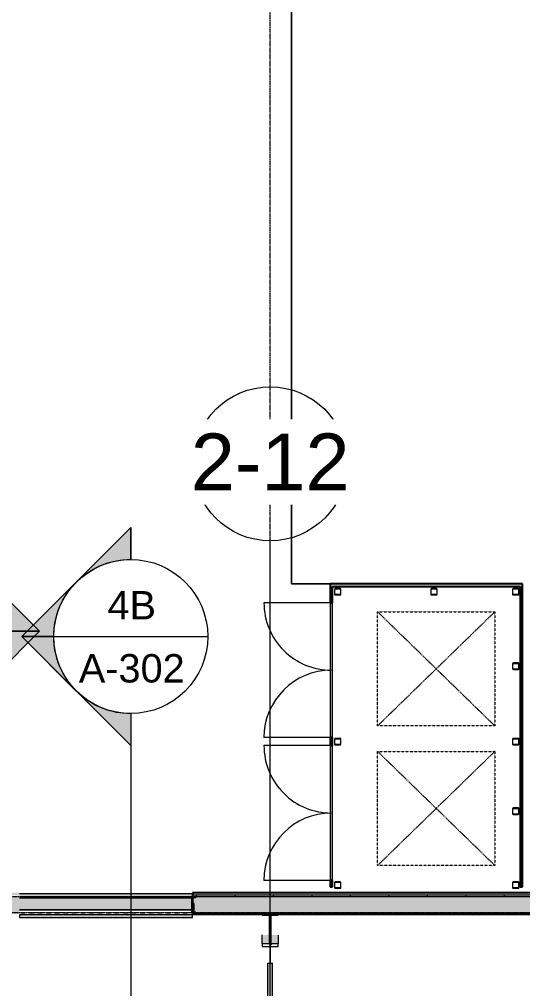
# Model space of a CAD drawing. Header units: inches. Extents: x 25369 to 33161, y -23509 to -20274.
# Drawn here: x 28859 to 29172, y -21181 to -20577 of the extents above; entities that cross this region are included whole.
import ezdxf

# ---------------------------------------------------------------- set-up
doc = ezdxf.new("R2010")
doc.units = ezdxf.units.IN
doc.header["$MEASUREMENT"] = 0
for name, pattern in [('Dash 1_16_', [0.125, 0.0625, -0.0625]), ('Grid Line 1_2_', [0.875, 0.5, -0.125, 0.125, -0.125]), ('Hidden 1_8_', [0.1875, 0.125, -0.0625])]:
    doc.linetypes.add(name, pattern=pattern)
for name, color, linetype, lineweight in [('A-DETL', 90, 'Continuous', 9), ('A-DETL-HDLN', 90, 'Hidden 1_8_', 9), ('A-DOOR', 31, 'Continuous', 9), ('A-FLOR', 192, 'Continuous', 9), ('A-FLOR-HRAL', 11, 'Continuous', 9), ('A-WALL', 113, 'Continuous', 9), ('A-WALL-PATT', 111, 'Continuous', 25), ('C-TOPO', 7, 'Continuous', 9), ('EOP-PR', 4, 'Continuous', 13), ('G-ANNO-SYMB', 111, 'Continuous', 9), ('L-SITE-WALL', 31, 'Continuous', 9), ('S-BEAM', 12, 'Continuous', 9), ('S-COLS', 52, 'Continuous', 9), ('S-GRID', 1, 'Continuous', 9), ('S-GRID-IDEN', 1, 'Continuous', 9)]:
    doc.layers.add(name, color=color, linetype=linetype, lineweight=lineweight)
doc.styles.add('Arial', font='arial.ttf', dxfattribs={"height": 35.407186})
doc.styles.add('Arial_1', font='arial.ttf', dxfattribs={"height": 17.703593})
pattern_1 = [(225, (29015.017, -22360.053), (19.00703, -19.00703), []), (225, (29015.017, -22388.853), (19.00703, -19.00703), [])]

# ---------------------------------------------------------------- blocks, each defined once
blk = doc.blocks.new('Struct_Xcel_Sports Complex_rvt-2-Overall Floor Plan')
at = {"layer": 'L-SITE-WALL', "lineweight": 5}
h = blk.add_hatch(color=254, dxfattribs=at)
h.paths.add_polyline_path([(25968.77, -21132.3), (25968.77, -21124.3), (25932.77, -21124.3), (25932.77, -21132.3), (25942.86, -21132.3)], flags=0)
h.paths.add_polyline_path([(23037.29, -21132.3), (23037.52, -21132.3), (23037.52, -21125.01), (23037.29, -21125.04), (23037.29, -21128.43)], flags=0)
h.paths.add_polyline_path([(23036.77, -21132.3), (23036.77, -21124.3), (22929.52, -21124.3), (22929.52, -21132.3), (22995.07, -21132.3)], flags=0)
h.paths.add_polyline_path([(22919.77, -21132.3), (22919.77, -21124.3), (22847.77, -21124.3), (22847.77, -21132.3), (22854.7, -21132.3)], flags=0)
at = {"layer": 'A-DETL', "linetype": 'Dash 1_16_'}
for p, q in [((22929.52, -21124.3), (23036.77, -21124.3)), ((22929.52, -21134.3), (23036.77, -21134.3))]:
    blk.add_line(p, q, dxfattribs=at)
at = {"layer": 'A-FLOR', "color": 7}
for p, q in [((22929.52, -21132.3), (23036.77, -21132.3)), ((23037.29, -21132.3), (23037.52, -21132.3))]:
    blk.add_line(p, q, dxfattribs=at)
at = {"layer": 'L-SITE-WALL', "color": 7}
for p, q in [((22929.52, -21124.3), (23036.77, -21124.3)), ((23036.77, -21132.3), (22929.52, -21132.3)), ((23037.52, -21132.3), (23037.29, -21132.3))]:
    blk.add_line(p, q, dxfattribs=at)
blk = doc.blocks.new('overhead door - one-983186-Overall Floor Plan')
at = {"layer": 'A-DOOR'}
blk.add_hatch(color=256, dxfattribs=at).paths.add_polyline_path([(-54, -8.75), (54, -8.75), (54, -7), (-54, -7)], flags=0)
for p, q in [((54, -7), (-54, -7)), ((-54, -7), (-54, -8.75)), ((-54, -8.75), (54, -8.75)), ((54, -8.75), (54, -7))]:
    blk.add_line(p, q, dxfattribs=at)
blk = doc.blocks.new('Top Rail Type - Top Rail_Internal_-939601-Overall Floor Plan')
at = {"layer": 'A-FLOR-HRAL'}
blk.add_hatch(color=256, dxfattribs=at).paths.add_polyline_path([(23087.41, -21256.58), (23087.41, -21165.6), (23084.37, -21165.6), (23084.37, -21254.61)], flags=0)
for p, q in [((23084.37, -21165.6), (23087.41, -21165.6)), ((23084.37, -21254.61), (23084.37, -21165.6)), ((23087.41, -21256.58), (23087.41, -21165.6))]:
    blk.add_line(p, q, dxfattribs=at)
blk = doc.blocks.new('dumpster door - one-1001559-Overall Floor Plan')
at = {"layer": 'A-DOOR'}
blk.add_hatch(color=256, dxfattribs=at).paths.add_polyline_path([(42, 0.5), (-42, 0.5), (-42, -0.5), (42, -0.5)], flags=0)
for p, q in [((-42, 0.5), (42, 0.5)), ((-42, 0), (-42, -42)), ((42, 0), (42, -42)), ((42, -0.5), (-42, -0.5))]:
    blk.add_line(p, q, dxfattribs=at)
for centre, start, end in [((-42, 0), 270, 0), ((42, 0), 180, 270)]:
    blk.add_arc(centre, 42, start, end, dxfattribs=at)
blk = doc.blocks.new('HSS-Hollow Structural Section-Column - HSS4X4X1_4-1001889-Overall Floor Plan')
at = {"layer": 'S-COLS'}
h = blk.add_hatch(dxfattribs=at)
h.set_pattern_fill('FP_20', color=256, style=0, pattern_type=2)
h.set_pattern_definition([(225, (29057.112, -21116.928), (19.00703, -19.00703), []), (225, (29057.112, -21145.728), (19.00703, -19.00703), [])])
h.paths.add_polyline_path([(-1.53, 2), (-1.86, 1.86), (-2, 1.53), (-2, -1.53), (-1.86, -1.86), (-1.53, -2), (1.53, -2), (1.86, -1.86), (2, -1.53), (2, 1.53), (1.86, 1.86), (1.53, 2)], flags=0)
h.paths.add_polyline_path([(-1.53, 1.77), (1.7, 1.7), (1.77, 1.53), (1.7, -1.7), (1.53, -1.77), (-1.7, -1.7), (-1.77, -1.53), (-1.7, 1.7)], flags=0)
at = {"layer": 'S-COLS', "lineweight": 15}
for p, q in [((-2, 1.53), (-2, -1.53)), ((-1.77, -1.53), (-1.77, 1.53)), ((1.53, 2), (-1.53, 2)), ((-1.53, 1.77), (1.53, 1.77)), ((1.77, 1.53), (1.77, -1.53)), ((2, -1.53), (2, 1.53)), ((1.53, -1.77), (-1.53, -1.77)), ((-1.53, -2), (1.53, -2))]:
    blk.add_line(p, q, dxfattribs=at)
for centre, radius, start, end in [((-1.53, 1.53), 0.466, 90, 180), ((-1.53, 1.53), 0.233, 90, 180), ((1.53, 1.53), 0.466, 360, 90), ((1.53, 1.53), 0.233, 0, 90), ((-1.53, -1.53), 0.466, 180, 270), ((-1.53, -1.53), 0.233, 180, 270), ((1.53, -1.53), 0.233, 270, 360), ((1.53, -1.53), 0.466, 270, 360)]:
    blk.add_arc(centre, radius, start, end, dxfattribs=at)
blk = doc.blocks.new('HSS-Hollow Structural Section-Column - HSS4X4X1_4-V19-Overall Floor Plan')
at = {"layer": 'S-COLS', "lineweight": 15}
for p, q in [((-2, 1.534), (-2, -1.534)), ((-1.767, -1.534), (-1.767, 1.534)), ((1.534, 2), (-1.534, 2)), ((-1.534, 1.767), (1.534, 1.767)), ((1.767, 1.534), (1.767, -1.534)), ((2, -1.534), (2, 1.534)), ((1.534, -1.767), (-1.534, -1.767)), ((-1.534, -2), (1.534, -2))]:
    blk.add_line(p, q, dxfattribs=at)
for centre, radius, start, end in [((-1.534, 1.534), 0.466, 90, 180), ((-1.534, 1.534), 0.233, 90, 180), ((1.534, 1.534), 0.466, 360, 90), ((1.534, 1.534), 0.233, 0, 90), ((-1.534, -1.534), 0.466, 180, 270), ((-1.534, -1.534), 0.233, 180, 270), ((1.534, -1.534), 0.233, 270, 360), ((1.534, -1.534), 0.466, 270, 360)]:
    blk.add_arc(centre, radius, start, end, dxfattribs=at)
blk = doc.blocks.new('HSS-Hollow Structural Section-Column - HSS4X4X1_4-V20-Overall Floor Plan')
at = {"layer": 'S-COLS', "lineweight": 15}
for p, q in [((-2, 1.534), (-2, -1.534)), ((-1.767, -1.534), (-1.767, 1.534)), ((1.534, 2), (-1.534, 2)), ((-1.534, 1.767), (1.534, 1.767)), ((1.767, 1.534), (1.767, -1.534)), ((2, -1.534), (2, 1.534)), ((1.534, -1.767), (-1.534, -1.767)), ((-1.534, -2), (1.534, -2))]:
    blk.add_line(p, q, dxfattribs=at)
for centre, radius, start, end in [((-1.534, 1.534), 0.466, 90, 180), ((-1.534, 1.534), 0.233, 90, 180), ((1.534, 1.534), 0.466, 360, 90), ((1.534, 1.534), 0.233, 0, 90), ((-1.534, -1.534), 0.466, 180, 270), ((-1.534, -1.534), 0.233, 180, 270), ((1.534, -1.534), 0.233, 270, 360), ((1.534, -1.534), 0.466, 270, 360)]:
    blk.add_arc(centre, radius, start, end, dxfattribs=at)
blk = doc.blocks.new('HSS-Hollow Structural Section-Column - HSS4X4X1_4-V21-Overall Floor Plan')
at = {"layer": 'S-COLS', "lineweight": 15}
for p, q in [((-2, 1.534), (-2, -1.534)), ((-1.767, -1.534), (-1.767, 1.534)), ((1.534, 2), (-1.534, 2)), ((-1.534, 1.767), (1.534, 1.767)), ((1.767, 1.534), (1.767, -1.534)), ((2, -1.534), (2, 1.534)), ((1.534, -1.767), (-1.534, -1.767)), ((-1.534, -2), (1.534, -2))]:
    blk.add_line(p, q, dxfattribs=at)
for centre, radius, start, end in [((-1.534, 1.534), 0.466, 90, 180), ((-1.534, 1.534), 0.233, 90, 180), ((1.534, 1.534), 0.466, 360, 90), ((1.534, 1.534), 0.233, 0, 90), ((-1.534, -1.534), 0.466, 180, 270), ((-1.534, -1.534), 0.233, 180, 270), ((1.534, -1.534), 0.233, 270, 360), ((1.534, -1.534), 0.466, 270, 360)]:
    blk.add_arc(centre, radius, start, end, dxfattribs=at)
blk = doc.blocks.new('HSS-Hollow Structural Section-Column - HSS4X4X1_4-V22-Overall Floor Plan')
at = {"layer": 'S-COLS', "lineweight": 15}
for p, q in [((-2, 1.534), (-2, -1.534)), ((-1.767, -1.534), (-1.767, 1.534)), ((1.534, 2), (-1.534, 2)), ((-1.534, 1.767), (1.534, 1.767)), ((1.767, 1.534), (1.767, -1.534)), ((2, -1.534), (2, 1.534)), ((1.534, -1.767), (-1.534, -1.767)), ((-1.534, -2), (1.534, -2))]:
    blk.add_line(p, q, dxfattribs=at)
for centre, radius, start, end in [((-1.534, 1.534), 0.466, 90, 180), ((-1.534, 1.534), 0.233, 90, 180), ((1.534, 1.534), 0.466, 360, 90), ((1.534, 1.534), 0.233, 0, 90), ((-1.534, -1.534), 0.466, 180, 270), ((-1.534, -1.534), 0.233, 180, 270), ((1.534, -1.534), 0.233, 270, 360), ((1.534, -1.534), 0.466, 270, 360)]:
    blk.add_arc(centre, radius, start, end, dxfattribs=at)
blk = doc.blocks.new('HSS-Hollow Structural Section-Column - HSS4X4X1_4-V23-Overall Floor Plan')
at = {"layer": 'S-COLS'}
h = blk.add_hatch(dxfattribs=at)
h.set_pattern_fill('FP_21', color=256, style=0, pattern_type=2)
h.set_pattern_definition([(225, (29168.112, -20934.178), (19.00703, -19.00703), []), (225, (29168.112, -20962.978), (19.00703, -19.00703), [])])
h.paths.add_polyline_path([(1.53, 2), (-1.53, 2), (-1.86, 1.86), (-2, 1.53), (-2, -1.53), (-1.86, -1.86), (-1.53, -2), (1.53, -2), (1.86, -1.86), (2, -1.53), (2, 1.53), (1.86, 1.86)], flags=0)
h.paths.add_polyline_path([(1.53, 1.77), (1.7, 1.7), (1.77, 1.53), (1.7, -1.7), (1.53, -1.77), (-1.7, -1.7), (-1.77, -1.53), (-1.7, 1.7), (-1.53, 1.77)], flags=0)
at = {"layer": 'S-COLS', "lineweight": 15}
for p, q in [((-2, 1.53), (-2, -1.53)), ((-1.77, -1.53), (-1.77, 1.53)), ((1.53, 2), (-1.53, 2)), ((-1.53, 1.77), (1.53, 1.77)), ((1.77, 1.53), (1.77, -1.53)), ((2, -1.53), (2, 1.53)), ((1.53, -1.77), (-1.53, -1.77)), ((-1.53, -2), (1.53, -2))]:
    blk.add_line(p, q, dxfattribs=at)
for centre, radius, start, end in [((-1.53, 1.53), 0.466, 90, 180), ((-1.53, 1.53), 0.233, 90, 180), ((1.53, 1.53), 0.466, 360, 90), ((1.53, 1.53), 0.233, 0, 90), ((-1.53, -1.53), 0.466, 180, 270), ((-1.53, -1.53), 0.233, 180, 270), ((1.53, -1.53), 0.233, 270, 360), ((1.53, -1.53), 0.466, 270, 360)]:
    blk.add_arc(centre, radius, start, end, dxfattribs=at)
blk = doc.blocks.new('HSS-Hollow Structural Section-Column - HSS4X4X1_4-V24-Overall Floor Plan')
at = {"layer": 'S-COLS', "lineweight": 15}
for p, q in [((-2, 1.534), (-2, -1.534)), ((-1.767, -1.534), (-1.767, 1.534)), ((1.534, 2), (-1.534, 2)), ((-1.534, 1.767), (1.534, 1.767)), ((1.767, 1.534), (1.767, -1.534)), ((2, -1.534), (2, 1.534)), ((1.534, -1.767), (-1.534, -1.767)), ((-1.534, -2), (1.534, -2))]:
    blk.add_line(p, q, dxfattribs=at)
for centre, radius, start, end in [((-1.534, 1.534), 0.466, 90, 180), ((-1.534, 1.534), 0.233, 90, 180), ((1.534, 1.534), 0.466, 360, 90), ((1.534, 1.534), 0.233, 0, 90), ((-1.534, -1.534), 0.466, 180, 270), ((-1.534, -1.534), 0.233, 180, 270), ((1.534, -1.534), 0.233, 270, 360), ((1.534, -1.534), 0.466, 270, 360)]:
    blk.add_arc(centre, radius, start, end, dxfattribs=at)
blk = doc.blocks.new('HSS-Hollow Structural Section-Column - HSS4X4X1_4-V25-Overall Floor Plan')
at = {"layer": 'S-COLS'}
h = blk.add_hatch(dxfattribs=at)
h.set_pattern_fill('FP_22', color=256, style=0, pattern_type=2)
h.set_pattern_definition([(225, (29168.112, -20980.553), (19.00703, -19.00703), []), (225, (29168.112, -21009.353), (19.00703, -19.00703), [])])
h.paths.add_polyline_path([(-1.53, 2), (-1.86, 1.86), (-2, 1.53), (-2, -1.53), (-1.86, -1.86), (-1.53, -2), (1.53, -2), (1.86, -1.86), (2, -1.53), (2, 1.53), (1.86, 1.86), (1.53, 2)], flags=0)
h.paths.add_polyline_path([(1.53, 1.77), (1.7, 1.7), (1.77, 1.53), (1.7, -1.7), (1.53, -1.77), (-1.7, -1.7), (-1.77, -1.53), (-1.7, 1.7), (-1.53, 1.77)], flags=0)
at = {"layer": 'S-COLS', "lineweight": 15}
for p, q in [((-2, 1.53), (-2, -1.53)), ((-1.77, -1.53), (-1.77, 1.53)), ((1.53, 2), (-1.53, 2)), ((-1.53, 1.77), (1.53, 1.77)), ((1.77, 1.53), (1.77, -1.53)), ((2, -1.53), (2, 1.53)), ((1.53, -1.77), (-1.53, -1.77)), ((-1.53, -2), (1.53, -2))]:
    blk.add_line(p, q, dxfattribs=at)
for centre, radius, start, end in [((-1.53, 1.53), 0.466, 90, 180), ((-1.53, 1.53), 0.233, 90, 180), ((1.53, 1.53), 0.466, 360, 90), ((1.53, 1.53), 0.233, 0, 90), ((-1.53, -1.53), 0.466, 180, 270), ((-1.53, -1.53), 0.233, 180, 270), ((1.53, -1.53), 0.233, 270, 360), ((1.53, -1.53), 0.466, 270, 360)]:
    blk.add_arc(centre, radius, start, end, dxfattribs=at)
blk = doc.blocks.new('HSS-Hollow Structural Section-Column - HSS4X4X1_4-V26-Overall Floor Plan')
at = {"layer": 'S-COLS', "lineweight": 15}
for p, q in [((-2, 1.534), (-2, -1.534)), ((-1.767, -1.534), (-1.767, 1.534)), ((1.534, 2), (-1.534, 2)), ((-1.534, 1.767), (1.534, 1.767)), ((1.767, 1.534), (1.767, -1.534)), ((2, -1.534), (2, 1.534)), ((1.534, -1.767), (-1.534, -1.767)), ((-1.534, -2), (1.534, -2))]:
    blk.add_line(p, q, dxfattribs=at)
for centre, radius, start, end in [((-1.534, 1.534), 0.466, 90, 180), ((-1.534, 1.534), 0.233, 90, 180), ((1.534, 1.534), 0.466, 360, 90), ((1.534, 1.534), 0.233, 0, 90), ((-1.534, -1.534), 0.466, 180, 270), ((-1.534, -1.534), 0.233, 180, 270), ((1.534, -1.534), 0.233, 270, 360), ((1.534, -1.534), 0.466, 270, 360)]:
    blk.add_arc(centre, radius, start, end, dxfattribs=at)
blk = doc.blocks.new('columns and girder2 - one-V35-Overall Floor Plan')
at = {"layer": 'S-BEAM'}
h = blk.add_hatch(dxfattribs=at)
h.set_pattern_fill('FP_32', color=256, style=0, pattern_type=2)
h.set_pattern_definition(pattern_1)
h.paths.add_polyline_path([(-5, -0.5), (-5, -2), (5, -2), (5, -0.5)], flags=0)
h.paths.add_polyline_path([(-5, -17.03), (-5, -18.55), (5, -18.55), (5, -17.03)], flags=0)
h.paths.add_polyline_path([(5, -1204.89), (-5, -1204.89), (-5, -1206.4), (5, -1206.4)], flags=0)
h.paths.add_polyline_path([(5, -1224.25), (-5, -1224.25), (-5, -1225), (5, -1225)], flags=0)
h = blk.add_hatch(dxfattribs=at)
h.set_pattern_fill('FP_32', color=256, style=0, pattern_type=2)
h.set_pattern_definition(pattern_1)
h.paths.add_polyline_path([(0.62, -2), (-0.63, -2), (-0.63, -17.03), (0.62, -17.03)], flags=0)
h.paths.add_polyline_path([(-0.63, -1206.4), (-0.63, -1224.25), (0.62, -1224.25), (0.62, -1206.4)], flags=0)
h = blk.add_hatch(color=256, dxfattribs=at)
h.paths.add_polyline_path([(5, -1206.4), (0.62, -1206.4), (0.62, -1212.01), (5, -1212.01), (5, -1211.89)], flags=0)
h.paths.add_polyline_path([(-5, -1206.4), (-5, -1211.89), (-0.63, -1211.89), (-0.63, -1206.4)], flags=0)
at = {"layer": 'S-BEAM', "lineweight": 15}
for p, q in [((5, -1204.89), (-5, -1204.89)), ((-5, -1204.89), (-5, -1206.4)), ((-5, -1206.4), (5, -1206.4)), ((0.62, -1206.4), (-0.63, -1206.4)), ((-0.63, -1206.4), (-0.63, -1224.25)), ((0.62, -1224.25), (0.62, -1206.4)), ((5, -1206.4), (5, -1204.89)), ((5, -1224.25), (-5, -1224.25)), ((-5, -1224.25), (-5, -1225)), ((-0.63, -1224.25), (0.62, -1224.25)), ((5, -1225), (5, -1224.25))]:
    blk.add_line(p, q, dxfattribs=at)
at = {"layer": 'S-BEAM'}
for p, q in [((-5, -1211.89), (-5, -1206.4)), ((5, -1206.4), (5, -1212.01))]:
    blk.add_line(p, q, dxfattribs=at)
blk = doc.blocks.new('Section - Section Head - Filled-1526-Overall Floor Plan')
at = {"layer": 'G-ANNO-SYMB'}
h = blk.add_hatch(color=256, dxfattribs=at)
edge = h.paths.add_edge_path(flags=0)
edge.add_line((-0.4268, 0.1768), (-0.25, 0.3536))
edge.add_line((-0.25, 0.3536), (-0.25, 0.25))
edge.add_arc((-0.25, 0), 0.25, 90, 135)
h = blk.add_hatch(color=256, dxfattribs=at)
edge = h.paths.add_edge_path(flags=0)
edge.add_arc((-0.25, 0), 0.25, 45, 90)
edge.add_line((-0.25, 0.25), (-0.25, 0.3536))
edge.add_line((-0.25, 0.3536), (-0.0732, 0.1768))
h = blk.add_hatch(color=256, dxfattribs=at)
edge = h.paths.add_edge_path(flags=0)
edge.add_arc((-0.25, 0), 0.2503, 137.9216, 180)
edge.add_line((-0.5003, 0), (-0.6036, 0))
edge.add_line((-0.6036, 0), (-0.4358, 0.1678))
h = blk.add_hatch(color=256, dxfattribs=at)
edge = h.paths.add_edge_path(flags=0)
edge.add_line((-0.0642, 0.1678), (0.1036, 0))
edge.add_line((0.1036, 0), (0.0003, 0))
edge.add_arc((-0.25, 0), 0.2503, 0, 42.0784)
for p, q in [((-0.25, 0.3536), (-0.6036, 0)), ((-0.25, 0.3536), (-0.4268, 0.1768)), ((-0.25, 0.3536), (0.1036, 0)), ((-0.25, 0.25), (-0.25, 0.3536)), ((-0.0732, 0.1768), (-0.25, 0.3536)), ((-0.25, 0.3536), (-0.25, 0.25)), ((-0.4358, 0.1678), (-0.6036, 0)), ((0.1036, 0), (-0.0642, 0.1678)), ((-0.6036, 0), (-0.5003, 0)), ((0.0003, 0), (0.1036, 0)), ((-0.5, 0), (-0.6036, 0)), ((0, 0), (0.1036, 0))]:
    blk.add_line(p, q, dxfattribs=at)
for radius, start, end in [(0.25, 360, 180), (0.25, 90, 135), (0.25, 45, 90), (0.2503, 137.9216, 180), (0.2503, 0, 42.0784), (0.25, 180, 360)]:
    blk.add_arc((-0.25, 0), radius, start, end, dxfattribs=at)
blk = doc.blocks.new('Grid - Grid Head - Circle-14747-Overall Floor Plan')
at = {"layer": 'S-GRID-IDEN'}
blk.add_circle((0, 0), 0.25, dxfattribs=at)

msp = doc.modelspace()

# ---------------------------------------------------------------- hatches: boundary and pattern name
at = {"layer": 'A-WALL'}
for points in [[(29172.36, -20930.8), (29172.36, -20929.3), (29052.36, -20929.3), (29052.36, -20930.8), (29170.86, -20930.8)], [(29170.86, -21118.05), (29172.36, -21118.05), (29172.36, -20930.8), (29170.86, -20930.8), (29170.86, -21097.31)]]:
    msp.add_hatch(color=256, dxfattribs=at).paths.add_polyline_path(points, flags=0)
h = msp.add_hatch(color=256, dxfattribs=at)
h.paths.add_polyline_path([(29053.86, -21118.05), (29053.86, -21114.05), (29052.36, -21114.05), (29052.36, -21118.05)], flags=0)
h.paths.add_polyline_path([(29052.36, -21030.05), (29053.86, -21030.05), (29053.86, -21025.05), (29052.36, -21025.05)], flags=0)
h.paths.add_polyline_path([(29053.86, -20941.05), (29053.86, -20930.8), (29052.36, -20930.8), (29052.36, -20941.05)], flags=0)
h = msp.add_hatch(color=256, dxfattribs=at)
h.paths.add_polyline_path([(29626.05, -21123.3), (31861.89, -21123.3), (31861.89, -21121.8), (28966.64, -21121.8), (28966.64, -21123.3), (29555.87, -21123.3)], flags=0)
h.paths.add_polyline_path([(28776.89, -21123.3), (28776.89, -21121.8), (28709.77, -21121.8), (28709.77, -21123.3), (28713.64, -21123.3)], flags=0)
h.paths.add_polyline_path([(31910.14, -21123.3), (31910.14, -21121.8), (31897.89, -21121.8), (31897.89, -21123.3), (31907.08, -21123.3)], flags=0)
h.paths.add_polyline_path([(28858.64, -21123.3), (28858.64, -21121.8), (28848.89, -21121.8), (28848.89, -21123.3)], flags=0)
at = {"layer": 'A-WALL', "lineweight": 5}
h = msp.add_hatch(color=256, dxfattribs=at)
h.paths.add_polyline_path([(28776.89, -21135.05), (28776.89, -21128.43), (28776.14, -21128.43), (28776.14, -21134.3), (28720.52, -21134.3), (28720.52, -21135.05), (28721.27, -21135.05)], flags=0)
h.paths.add_polyline_path([(31910.14, -21135.05), (31910.14, -21124.3), (31909.39, -21124.3), (31909.39, -21134.3), (31898.64, -21134.3), (31898.64, -21128.43), (31897.89, -21128.43), (31897.89, -21135.05), (31907.08, -21135.05)], flags=0)
h.paths.add_polyline_path([(28848.89, -21135.05), (28858.64, -21135.05), (28858.64, -21128.43), (28857.89, -21128.43), (28857.89, -21134.3), (28849.64, -21134.3), (28849.64, -21128.43), (28848.89, -21128.43)], flags=0)
h.paths.add_polyline_path([(28966.64, -21135.05), (31861.89, -21135.05), (31861.89, -21128.43), (31861.14, -21128.43), (31861.14, -21134.3), (28967.39, -21134.3), (28967.39, -21128.43), (28966.64, -21128.43)], flags=0)
at = {"layer": 'A-WALL-PATT', "lineweight": 9}
h = msp.add_hatch(dxfattribs=at)
h.set_pattern_fill('FP_18', color=256, style=0, pattern_type=2)
h.set_pattern_definition([(0, (5929.126, 0), (0, 24), []), (90, (5929.126, 0), (-24, 1e-15), [])])
h.paths.add_polyline_path([(31910.14, -21124.3), (31910.14, -21123.3), (31897.89, -21123.3), (31897.89, -21124.3), (31909.39, -21124.3)], flags=0)
h.paths.add_polyline_path([(28709.77, -21124.3), (28776.89, -21124.3), (28776.89, -21123.3), (28709.77, -21123.3)], flags=0)
h.paths.add_polyline_path([(31731.62, -21124.3), (31861.89, -21124.3), (31861.89, -21123.3), (28966.64, -21123.3), (28966.64, -21124.3), (31170.13, -21124.3)], flags=0)
h.paths.add_polyline_path([(28858.64, -21124.3), (28858.64, -21123.3), (28848.89, -21123.3), (28848.89, -21124.3)], flags=0)
h = msp.add_hatch(dxfattribs=at)
h.set_pattern_fill('FP_16', color=256, style=0, pattern_type=2)
h.set_pattern_definition([(161.57, (5930.086, 0.96), (-7.6802237, -0.0009796), [0, -54.643, 6.067, 0]), (18.43, (5928.166, 0.96), (-7.6802237, 0.0009796), [0, -54.643, 6.067, 0]), (108.43, (5930.086, 0.96), (3.8382953, -19.20136532), [18.211, -42.499]), (71.57, (5928.166, 0.96), (3.8382953, 19.20136532), [18.211, -42.499])])
h.paths.add_polyline_path([(28710.52, -21134.3), (28776.14, -21134.3), (28776.14, -21128.43), (28776.89, -21128.43), (28776.89, -21124.3), (28710.52, -21124.3)], flags=0)
h.paths.add_polyline_path([(29345.31, -21134.3), (31861.14, -21134.3), (31861.14, -21128.43), (31861.89, -21128.43), (31861.89, -21124.3), (28966.64, -21124.3), (28966.64, -21128.43), (28967.39, -21128.43), (28967.39, -21134.3), (29275.12, -21134.3)], flags=0)
h.paths.add_polyline_path([(31909.39, -21134.3), (31909.39, -21124.3), (31897.89, -21124.3), (31897.89, -21128.43), (31898.64, -21128.43), (31898.64, -21134.3), (31907.08, -21134.3)], flags=0)
h.paths.add_polyline_path([(28849.64, -21134.3), (28857.89, -21134.3), (28857.89, -21128.43), (28858.64, -21128.43), (28858.64, -21124.3), (28848.89, -21124.3), (28848.89, -21128.43), (28849.64, -21128.43)], flags=0)
at = {"layer": 'L-SITE-WALL', "lineweight": 5}
h = msp.add_hatch(color=256, dxfattribs=at)
h.paths.add_polyline_path([(31871.99, -21124.3), (31897.89, -21124.3), (31897.89, -21122.3), (31861.89, -21122.3), (31861.89, -21124.3)], flags=0)
h.paths.add_polyline_path([(28966.64, -21124.3), (28966.64, -21122.3), (28858.64, -21122.39), (28858.64, -21124.3), (28966.42, -21124.3)], flags=0)
h.paths.add_polyline_path([(28848.89, -21124.3), (28848.89, -21122.3), (28776.89, -21122.34), (28776.89, -21124.3), (28783.83, -21124.3)], flags=0)
at = {"layer": 'S-COLS'}
h = msp.add_hatch(dxfattribs=at)
h.set_pattern_fill('FP_13', color=256, style=0, pattern_type=2)
h.set_pattern_definition([(45, (5929.126, 0), (-19.00703, 19.00703), []), (45, (5929.126, 28.8), (-19.00703, 19.00703), [])])
h.paths.add_polyline_path([(28965.89, -21134.3), (28968.78, -21134.3), (28968.65, -21133.99), (28968.35, -21133.87), (28966.42, -21133.56), (28966.42, -21125.04), (28968.65, -21124.61), (28968.78, -21124.3), (28965.89, -21124.3)], flags=0)

# ---------------------------------------------------------------- linework, layer by layer
at = {"layer": 'A-DETL-HDLN'}
for p, q in [((29081.99, -20946.71), (29154.99, -20946.71)), ((29081.99, -21017.71), (29081.99, -20946.71)), ((29081.99, -20946.71), (29154.99, -21017.71)), ((29154.99, -20946.71), (29081.99, -21017.71)), ((29154.99, -20946.71), (29154.99, -21017.71)), ((29154.99, -21017.71), (29081.99, -21017.71)), ((29081.99, -21033.71), (29154.99, -21033.71)), ((29081.99, -21104.71), (29081.99, -21033.71)), ((29081.99, -21033.71), (29154.99, -21104.71)), ((29154.99, -21033.71), (29081.99, -21104.71)), ((29154.99, -21033.71), (29154.99, -21104.71)), ((29154.99, -21104.71), (29081.99, -21104.71))]:
    msp.add_line(p, q, dxfattribs=at)
at = {"layer": 'A-FLOR'}
msp.add_line((29015.02, -21155.16), (29015.02, -21165.6), dxfattribs=at)
at = {"layer": 'A-WALL', "lineweight": 25}
for p, q in [((29172.36, -20929.3), (29052.36, -20929.3)), ((29052.36, -20929.3), (29052.36, -20941.05)), ((29053.86, -20930.8), (29170.86, -20930.8)), ((29053.86, -20941.05), (29053.86, -20930.8)), ((29170.86, -20930.8), (29170.86, -21118.05)), ((29172.36, -21118.05), (29172.36, -20929.3)), ((29052.36, -20941.05), (29053.86, -20941.05)), ((29053.86, -21025.05), (29052.36, -21025.05)), ((29052.36, -21025.05), (29052.36, -21030.05)), ((29053.86, -21030.05), (29053.86, -21025.05)), ((29052.36, -21030.05), (29053.86, -21030.05)), ((29053.86, -21114.05), (29052.36, -21114.05)), ((29052.36, -21114.05), (29052.36, -21118.05)), ((29053.86, -21118.05), (29053.86, -21114.05)), ((31861.89, -21121.8), (28966.64, -21121.8)), ((28966.64, -21121.8), (28966.64, -21135.05)), ((29052.36, -21118.05), (29053.86, -21118.05)), ((29170.86, -21118.05), (29172.36, -21118.05)), ((28966.64, -21135.05), (31861.89, -21135.05))]:
    msp.add_line(p, q, dxfattribs=at)
at = {"layer": 'A-WALL'}
for p, q in [((31861.89, -21123.3), (28966.64, -21123.3)), ((31861.89, -21124.3), (28966.64, -21124.3)), ((28967.39, -21128.43), (28966.64, -21128.43)), ((28967.39, -21128.43), (28967.39, -21134.3)), ((28967.39, -21134.3), (31861.14, -21134.3))]:
    msp.add_line(p, q, dxfattribs=at)
at = {"layer": 'C-TOPO'}
for p, q in [((29028.36, -20555.04), (29028.36, -20774.58)), ((29028.36, -20774.58), (29028.36, -20555.04)), ((29028.36, -20774.58), (29028.36, -20929.3)), ((29028.36, -20929.3), (29028.36, -20774.58)), ((29028.36, -20929.3), (29052.36, -20929.3)), ((29052.36, -20929.3), (29028.36, -20929.3)), ((28965.89, -21124.95), (28858.64, -21124.95)), ((28858.64, -21124.95), (28965.89, -21124.95))]:
    msp.add_line(p, q, dxfattribs=at)
at = {"layer": 'EOP-PR'}
for p, q in [((29028.36, -20555.04), (29028.36, -20929.3)), ((29028.36, -20929.3), (29052.36, -20929.3))]:
    msp.add_line(p, q, dxfattribs=at)
at = {"layer": 'G-ANNO-SYMB'}
for p, q in [((28880.09, -20962.08), (28976.09, -20962.08)), ((28928.09, -21010.08), (28928.09, -22915.85))]:
    msp.add_line(p, q, dxfattribs=at)
at = {"layer": 'L-SITE-WALL'}
for p, q in [((28858.64, -21122.3), (28966.64, -21122.3)), ((28965.89, -21124.3), (28858.64, -21124.3))]:
    msp.add_line(p, q, dxfattribs=at)
at = {"layer": 'S-COLS', "lineweight": 15}
for p, q in [((28968.78, -21124.3), (28965.89, -21124.3)), ((28965.89, -21124.3), (28965.89, -21134.3)), ((28966.42, -21125.04), (28968.35, -21124.74)), ((28966.42, -21133.56), (28966.42, -21125.04)), ((28965.89, -21134.3), (28968.78, -21134.3)), ((28968.35, -21133.87), (28966.42, -21133.56))]:
    msp.add_line(p, q, dxfattribs=at)
for centre, start, end in [((28968.35, -21124.3), 270, 0), ((28968.35, -21134.3), 0, 90)]:
    msp.add_arc(centre, 0.436, start, end, dxfattribs=at)
at = {"layer": 'S-GRID', "linetype": 'Grid Line 1_2_'}
for p, q in [((29015.02, -23095.8), (29015.02, -20550.05)), ((29015.02, -23413.24), (29015.02, -20902.43)), ((32930.59, -21124.3), (28677.14, -21124.3)), ((33026.59, -21134.3), (28677.14, -21134.3))]:
    msp.add_line(p, q, dxfattribs=at)

# ---------------------------------------------------------------- block references
at = {"lineweight": 5}
msp.add_blockref('Struct_Xcel_Sports Complex_rvt-2-Overall Floor Plan', (5929.13, 0), dxfattribs=at)
at = {"layer": 'A-DOOR', "rotation": 270}
for p in [(29053.11, -20983.05), (29053.11, -21072.05)]:
    msp.add_blockref('dumpster door - one-1001559-Overall Floor Plan', p, dxfattribs=at)
at = {"layer": 'A-DOOR'}
msp.add_blockref('overhead door - one-983186-Overall Floor Plan', (28912.64, -21128.43), dxfattribs=at)
at = {"layer": 'A-FLOR-HRAL'}
msp.add_blockref('Top Rail Type - Top Rail_Internal_-939601-Overall Floor Plan', (5929.13, 0), dxfattribs=at)
at = {"layer": 'G-ANNO-SYMB', "xscale": 191.9999999999999, "yscale": 191.9999999999999, "zscale": 191.9999999999999, "rotation": 269.9999999999996}
msp.add_blockref('Section - Section Head - Filled-1526-Overall Floor Plan', (28803.28, -21006.81), dxfattribs=at)
at = {"layer": 'G-ANNO-SYMB', "extrusion": (0, 0, -1), "xscale": 191.9999999999999, "yscale": 191.9999999999999, "zscale": 191.9999999999999, "rotation": 270.0000000000003}
msp.add_blockref('Section - Section Head - Filled-1526-Overall Floor Plan', (-28928.09, -21010.08), dxfattribs=at)
at = {"layer": 'S-BEAM', "rotation": 180}
msp.add_blockref('columns and girder2 - one-V35-Overall Floor Plan', (29015.02, -22360.05), dxfattribs=at)
at = {"layer": 'S-COLS', "rotation": 180}
for name, p in [('HSS-Hollow Structural Section-Column - HSS4X4X1_4-V22-Overall Floor Plan', (29057.11, -20934.18)), ('HSS-Hollow Structural Section-Column - HSS4X4X1_4-V26-Overall Floor Plan', (29117.11, -20934.18)), ('HSS-Hollow Structural Section-Column - HSS4X4X1_4-V23-Overall Floor Plan', (29168.11, -20934.18)), ('HSS-Hollow Structural Section-Column - HSS4X4X1_4-V25-Overall Floor Plan', (29168.11, -20980.55)), ('HSS-Hollow Structural Section-Column - HSS4X4X1_4-V20-Overall Floor Plan', (29057.11, -21027.55)), ('HSS-Hollow Structural Section-Column - HSS4X4X1_4-V21-Overall Floor Plan', (29168.11, -21027.55)), ('HSS-Hollow Structural Section-Column - HSS4X4X1_4-V24-Overall Floor Plan', (29168.11, -21070.93)), ('HSS-Hollow Structural Section-Column - HSS4X4X1_4-1001889-Overall Floor Plan', (29057.11, -21116.93)), ('HSS-Hollow Structural Section-Column - HSS4X4X1_4-V19-Overall Floor Plan', (29168.11, -21116.93))]:
    msp.add_blockref(name, p, dxfattribs=at)
at = {"layer": 'S-GRID-IDEN', "xscale": 191.9999999999999, "yscale": 191.9999999999999, "zscale": 191.9999999999999}
msp.add_blockref('Grid - Grid Head - Circle-14747-Overall Floor Plan', (29015.02, -20854.43), dxfattribs=at)

# ---------------------------------------------------------------- texts
at = {"layer": 'G-ANNO-SYMB', "char_height": 17.704, "attachment_point": 2, "line_spacing_factor": 0.938532, "style": 'Arial_1'}
for s, insert, width in [('4B', (28928.7, -20933.75), 36.072), ('A-302', (28928.7, -20973.02), 78.624)]:
    msp.add_mtext(s, dxfattribs=dict(at, insert=insert, width=width))

# ---------------------------------------------------------------- next in the draw order: texts
at = {"layer": 'S-GRID-IDEN', "insert": (29015.01, -20835.55), "char_height": 35.407, "width": 117.936, "attachment_point": 2, "line_spacing_factor": 0.938532, "style": 'Arial', "bg_fill": 3, "box_fill_scale": 1.25, "bg_fill_color": 0, "bg_fill_transparency": 0}
msp.add_mtext('2-12', dxfattribs=at)

doc.saveas('drawing.dxf')
